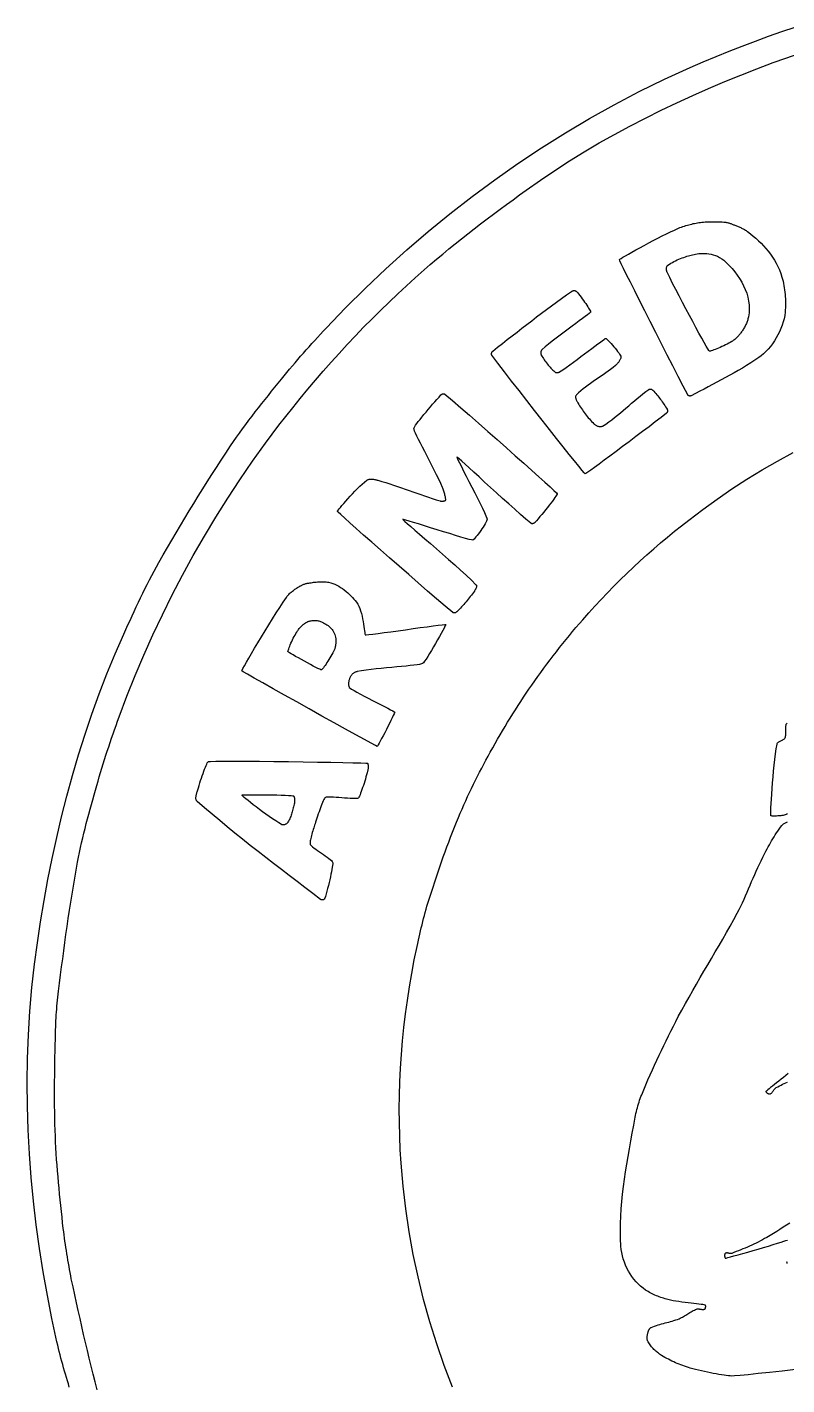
# Model space of a CAD drawing. Extents: x 29 to 1430, y 34 to 1434.
# Drawn here: x 29 to 506, y 548 to 1399 of the extents above; entities that cross this region are included whole.
import ezdxf

# ---------------------------------------------------------------- set-up
doc = ezdxf.new("R2010")
doc.units = 0
doc.header["$MEASUREMENT"] = 0
doc.layers.get('0').update_dxf_attribs({"linetype": 'CONTINUOUS'})

msp = doc.modelspace()

# ---------------------------------------------------------------- linework, layer by layer
at = {"color": 0, "true_color": 0x000000}
for points in [[(55.78, 546.03), (55.17, 548.05), (54.56, 550.07), (53.96, 552.09), (53.37, 554.12), (52.78, 556.14), (52.2, 558.17), (51.63, 560.2), (51.07, 562.23), (50.52, 564.27), (49.99, 566.31), (49.47, 568.35), (48.96, 570.4), (48.47, 572.45), (48, 574.5), (44.87, 589.02), (42, 603.63), (39.4, 618.31), (37.08, 633.05), (35.04, 647.85), (33.3, 662.7), (31.86, 677.58), (30.73, 692.48), (29.92, 707.41), (29.44, 722.33), (29.3, 737.26), (29.51, 752.17), (30.08, 767.06), (31.01, 781.92), (32.31, 796.74), (34, 811.5), (35.79, 824.79), (37.78, 838.05), (39.98, 851.29), (42.38, 864.5), (45, 877.67), (47.85, 890.8), (50.92, 903.88), (54.23, 916.91), (57.78, 929.87), (61.58, 942.77), (65.64, 955.61), (69.96, 968.36), (74.55, 981.03), (79.42, 993.62), (84.56, 1006.11), (90, 1018.5), (91.29, 1021.35), (92.58, 1024.21), (93.88, 1027.06), (95.18, 1029.91), (96.49, 1032.75), (97.81, 1035.6), (99.14, 1038.43), (100.49, 1041.26), (101.85, 1044.08), (103.23, 1046.89), (104.63, 1049.69), (106.05, 1052.48), (107.5, 1055.26), (108.97, 1058.02), (110.47, 1060.77), (112, 1063.5), (114.66, 1068.16), (117.33, 1072.8), (120.03, 1077.43), (122.75, 1082.05), (125.49, 1086.66), (128.25, 1091.26), (131.03, 1095.84), (133.83, 1100.41), (136.65, 1104.97), (139.49, 1109.52), (142.36, 1114.05), (145.24, 1118.57), (148.15, 1123.07), (151.08, 1127.56), (154.03, 1132.04), (157, 1136.5), (158.85, 1139.23), (160.73, 1141.94), (162.64, 1144.64), (164.57, 1147.31), (166.53, 1149.97), (168.51, 1152.61), (170.5, 1155.24), (172.52, 1157.86), (174.54, 1160.46), (176.59, 1163.06), (178.64, 1165.65), (180.7, 1168.23), (182.77, 1170.8), (184.84, 1173.37), (186.92, 1175.94), (189, 1178.5), (190.68, 1180.56), (192.37, 1182.61), (194.07, 1184.66), (195.78, 1186.69), (197.49, 1188.72), (199.22, 1190.74), (200.96, 1192.75), (202.71, 1194.76), (204.46, 1196.75), (206.23, 1198.74), (208, 1200.72), (209.78, 1202.69), (211.57, 1204.66), (213.37, 1206.61), (215.18, 1208.56), (217, 1210.5), (229.19, 1223.16), (241.69, 1235.55), (254.5, 1247.65), (267.61, 1259.46), (281.01, 1270.97), (294.69, 1282.15), (308.65, 1293.01), (322.87, 1303.53), (337.36, 1313.69), (352.1, 1323.49), (367.09, 1332.92), (382.32, 1341.96), (397.79, 1350.59), (413.47, 1358.82), (429.38, 1366.63), (445.5, 1374), (453.59, 1377.51), (461.71, 1380.91), (469.88, 1384.22), (478.09, 1387.43), (486.34, 1390.54), (494.63, 1393.55), (502.95, 1396.46), (511.32, 1399.26)], [(57, 614), (56.64, 615.96), (56.29, 617.92), (55.93, 619.88), (55.58, 621.85), (55.23, 623.81), (54.89, 625.77), (54.56, 627.74), (54.23, 629.71), (53.91, 631.68), (53.6, 633.65), (53.3, 635.62), (53.01, 637.59), (52.74, 639.57), (52.48, 641.54), (52.23, 643.52), (52, 645.5), (51.6, 649.12), (51.2, 652.73), (50.81, 656.35), (50.42, 659.97), (50.05, 663.59), (49.69, 667.21), (49.33, 670.84), (49, 674.46), (48.68, 678.09), (48.37, 681.71), (48.09, 685.34), (47.82, 688.97), (47.58, 692.6), (47.36, 696.23), (47.17, 699.87), (47, 703.5), (46.85, 707.31), (46.74, 711.12), (46.64, 714.93), (46.58, 718.74), (46.53, 722.56), (46.51, 726.37), (46.5, 730.18), (46.51, 734), (46.54, 737.81), (46.58, 741.62), (46.63, 745.44), (46.69, 749.25), (46.76, 753.06), (46.84, 756.88), (46.92, 760.69), (47, 764.5), (47.04, 766.38), (47.1, 768.26), (47.16, 770.14), (47.23, 772.02), (47.31, 773.9), (47.4, 775.77), (47.5, 777.65), (47.61, 779.53), (47.74, 781.4), (47.87, 783.28), (48.02, 785.15), (48.19, 787.03), (48.37, 788.9), (48.56, 790.77), (48.77, 792.63), (49, 794.5), (49.64, 799.58), (50.29, 804.65), (50.95, 809.73), (51.61, 814.81), (52.29, 819.88), (52.98, 824.95), (53.69, 830.02), (54.41, 835.09), (55.15, 840.16), (55.91, 845.22), (56.69, 850.28), (57.5, 855.33), (58.33, 860.38), (59.19, 865.43), (60.08, 870.47), (61, 875.5), (61.58, 878.54), (62.2, 881.57), (62.84, 884.59), (63.51, 887.61), (64.21, 890.62), (64.93, 893.63), (65.67, 896.63), (66.43, 899.63), (67.21, 902.63), (68.01, 905.62), (68.82, 908.61), (69.64, 911.59), (70.47, 914.57), (71.31, 917.55), (72.15, 920.53), (73, 923.5), (73.78, 926.22), (74.58, 928.93), (75.39, 931.64), (76.2, 934.34), (77.04, 937.05), (77.88, 939.74), (78.74, 942.44), (79.61, 945.13), (80.49, 947.81), (81.38, 950.5), (82.29, 953.17), (83.21, 955.85), (84.14, 958.52), (85.08, 961.18), (86.03, 963.84), (87, 966.5), (91.92, 979.51), (97.1, 992.44), (102.54, 1005.26), (108.24, 1017.99), (114.19, 1030.6), (120.4, 1043.1), (126.86, 1055.48), (133.57, 1067.74), (140.53, 1079.86), (147.73, 1091.84), (155.18, 1103.68), (162.87, 1115.37), (170.8, 1126.9), (178.96, 1138.27), (187.36, 1149.47), (196, 1160.5), (200.7, 1166.31), (205.46, 1172.07), (210.28, 1177.79), (215.17, 1183.46), (220.11, 1189.07), (225.12, 1194.63), (230.19, 1200.14), (235.32, 1205.59), (240.51, 1210.98), (245.76, 1216.32), (251.06, 1221.59), (256.43, 1226.8), (261.86, 1231.95), (267.35, 1237.03), (272.9, 1242.05), (278.5, 1247), (282.34, 1250.32), (286.21, 1253.61), (290.1, 1256.86), (294.02, 1260.09), (297.96, 1263.29), (301.93, 1266.46), (305.91, 1269.61), (309.92, 1272.73), (313.94, 1275.83), (317.98, 1278.91), (322.04, 1281.96), (326.11, 1285), (330.19, 1288.02), (334.29, 1291.03), (338.39, 1294.02), (342.5, 1297), (351.41, 1303.29), (360.47, 1309.39), (369.66, 1315.31), (378.98, 1321.04), (388.41, 1326.6), (397.96, 1331.98), (407.6, 1337.2), (417.34, 1342.24), (427.16, 1347.13), (437.06, 1351.85), (447.02, 1356.41), (457.03, 1360.83), (467.1, 1365.09), (477.2, 1369.2), (487.34, 1373.17), (497.5, 1377), (505.39, 1379.85), (513.31, 1382.6)], [(450, 1276.5), (450.89, 1276.64), (451.82, 1276.76), (452.77, 1276.86), (453.76, 1276.95), (454.78, 1277.03), (455.81, 1277.09), (456.86, 1277.14), (457.93, 1277.17), (459.01, 1277.19), (460.09, 1277.2), (461.17, 1277.2), (462.26, 1277.18), (463.34, 1277.15), (464.4, 1277.11), (465.46, 1277.06), (466.5, 1277), (466.95, 1276.96), (467.4, 1276.91), (467.85, 1276.84), (468.3, 1276.75), (468.74, 1276.65), (469.19, 1276.54), (469.63, 1276.41), (470.06, 1276.28), (470.5, 1276.14), (470.93, 1275.99), (471.37, 1275.83), (471.8, 1275.67), (472.22, 1275.51), (472.65, 1275.34), (473.08, 1275.17), (473.5, 1275), (474.02, 1274.79), (474.54, 1274.58), (475.06, 1274.37), (475.58, 1274.16), (476.1, 1273.94), (476.62, 1273.72), (477.13, 1273.49), (477.64, 1273.25), (478.15, 1273.01), (478.65, 1272.76), (479.14, 1272.49), (479.63, 1272.22), (480.11, 1271.93), (480.58, 1271.64), (481.05, 1271.33), (481.5, 1271), (483.27, 1269.64), (485.01, 1268.24), (486.72, 1266.78), (488.37, 1265.27), (489.98, 1263.71), (491.53, 1262.09), (493.02, 1260.41), (494.45, 1258.68), (495.81, 1256.88), (497.1, 1255.03), (498.31, 1253.11), (499.43, 1251.12), (500.47, 1249.07), (501.41, 1246.95), (502.26, 1244.76), (503, 1242.5), (503.38, 1241.17), (503.72, 1239.83), (504.02, 1238.48), (504.29, 1237.12), (504.52, 1235.75), (504.72, 1234.37), (504.88, 1232.99), (505.02, 1231.61), (505.12, 1230.22), (505.19, 1228.83), (505.23, 1227.43), (505.24, 1226.04), (505.22, 1224.65), (505.17, 1223.26), (505.1, 1221.88), (505, 1220.5), (504.76, 1218.44), (504.37, 1216.37), (503.84, 1214.29), (503.19, 1212.22), (502.42, 1210.18), (501.53, 1208.16), (500.54, 1206.19), (499.46, 1204.26), (498.3, 1202.4), (497.06, 1200.61), (495.75, 1198.91), (494.38, 1197.29), (492.96, 1195.79), (491.51, 1194.4), (490.01, 1193.13), (488.5, 1192), (485.98, 1190.28), (483.43, 1188.62), (480.85, 1186.99), (478.24, 1185.4), (475.62, 1183.85), (472.97, 1182.33), (470.31, 1180.84), (467.63, 1179.37), (464.94, 1177.92), (462.25, 1176.49), (459.54, 1175.06), (456.83, 1173.65), (454.12, 1172.24), (451.41, 1170.83), (448.7, 1169.42), (446, 1168), (445.88, 1167.95), (445.75, 1167.9), (445.62, 1167.87), (445.48, 1167.86), (445.33, 1167.85), (445.18, 1167.86), (445.04, 1167.87), (444.89, 1167.9), (444.75, 1167.94), (444.61, 1167.99), (444.48, 1168.05), (444.36, 1168.12), (444.25, 1168.2), (444.15, 1168.29), (444.07, 1168.39), (444, 1168.5), (441.08, 1174.08), (437.9, 1180.2), (434.53, 1186.73), (431.02, 1193.56), (427.44, 1200.55), (423.85, 1207.6), (420.31, 1214.56), (416.89, 1221.33), (413.64, 1227.77), (410.63, 1233.77), (407.92, 1239.2), (405.57, 1243.94), (403.64, 1247.86), (402.19, 1250.84), (401.29, 1252.76), (401, 1253.5), (401.29, 1253.74), (402.05, 1254.23), (403.24, 1254.94), (404.8, 1255.85), (406.7, 1256.92), (408.88, 1258.14), (411.29, 1259.47), (413.89, 1260.88), (416.62, 1262.35), (419.44, 1263.86), (422.3, 1265.36), (425.15, 1266.85), (427.94, 1268.28), (430.63, 1269.64), (433.17, 1270.88), (435.5, 1272), (436.37, 1272.4), (437.25, 1272.78), (438.14, 1273.15), (439.05, 1273.5), (439.96, 1273.84), (440.88, 1274.16), (441.8, 1274.47), (442.73, 1274.77), (443.66, 1275.04), (444.58, 1275.3), (445.5, 1275.55), (446.42, 1275.77), (447.33, 1275.98), (448.23, 1276.17), (449.12, 1276.35), (450, 1276.5)], [(447, 1256.5), (447.86, 1256.68), (448.81, 1256.86), (449.84, 1257.03), (450.93, 1257.17), (452.09, 1257.27), (453.31, 1257.32), (454.56, 1257.32), (455.86, 1257.25), (457.18, 1257.1), (458.52, 1256.86), (459.87, 1256.53), (461.23, 1256.08), (462.58, 1255.52), (463.91, 1254.82), (465.22, 1253.99), (466.5, 1253), (468.33, 1251.37), (470.11, 1249.62), (471.83, 1247.76), (473.47, 1245.79), (475.02, 1243.73), (476.47, 1241.58), (477.79, 1239.36), (478.99, 1237.07), (480.03, 1234.72), (480.91, 1232.33), (481.62, 1229.9), (482.14, 1227.44), (482.45, 1224.96), (482.54, 1222.47), (482.39, 1219.98), (482, 1217.5), (481.86, 1216.9), (481.71, 1216.3), (481.54, 1215.71), (481.35, 1215.12), (481.14, 1214.54), (480.92, 1213.96), (480.69, 1213.38), (480.44, 1212.81), (480.17, 1212.25), (479.9, 1211.7), (479.61, 1211.14), (479.31, 1210.6), (478.99, 1210.06), (478.67, 1209.54), (478.34, 1209.01), (478, 1208.5), (477.67, 1208.03), (477.33, 1207.56), (476.99, 1207.09), (476.63, 1206.64), (476.26, 1206.19), (475.88, 1205.75), (475.49, 1205.32), (475.09, 1204.9), (474.68, 1204.49), (474.25, 1204.09), (473.82, 1203.7), (473.38, 1203.33), (472.92, 1202.97), (472.46, 1202.63), (471.99, 1202.31), (471.5, 1202), (470.64, 1201.49), (469.68, 1200.97), (468.66, 1200.44), (467.59, 1199.91), (466.48, 1199.38), (465.36, 1198.87), (464.25, 1198.38), (463.15, 1197.91), (462.1, 1197.48), (461.11, 1197.09), (460.2, 1196.74), (459.39, 1196.46), (458.7, 1196.23), (458.14, 1196.07), (457.73, 1196), (457.5, 1196), (457.17, 1196.41), (456.48, 1197.51), (455.47, 1199.22), (454.19, 1201.47), (452.66, 1204.2), (450.93, 1207.33), (449.04, 1210.79), (447.02, 1214.52), (444.91, 1218.45), (442.76, 1222.5), (440.59, 1226.6), (438.46, 1230.69), (436.4, 1234.69), (434.44, 1238.54), (432.63, 1242.17), (431, 1245.5), (430.88, 1245.77), (430.78, 1246.05), (430.7, 1246.35), (430.63, 1246.66), (430.58, 1246.97), (430.54, 1247.3), (430.53, 1247.62), (430.54, 1247.94), (430.57, 1248.25), (430.62, 1248.56), (430.7, 1248.85), (430.81, 1249.13), (430.94, 1249.38), (431.09, 1249.62), (431.28, 1249.82), (431.5, 1250), (432.39, 1250.59), (433.31, 1251.15), (434.27, 1251.69), (435.26, 1252.22), (436.27, 1252.72), (437.29, 1253.19), (438.32, 1253.65), (439.35, 1254.07), (440.38, 1254.47), (441.41, 1254.85), (442.41, 1255.2), (443.4, 1255.52), (444.35, 1255.81), (445.28, 1256.07), (446.16, 1256.3), (447, 1256.5)], [(371, 1233.5), (371.16, 1233.6), (371.33, 1233.7), (371.52, 1233.78), (371.72, 1233.85), (371.92, 1233.91), (372.13, 1233.95), (372.34, 1233.98), (372.55, 1233.99), (372.76, 1233.99), (372.97, 1233.98), (373.17, 1233.94), (373.36, 1233.89), (373.54, 1233.82), (373.71, 1233.73), (373.86, 1233.63), (374, 1233.5), (374.69, 1232.72), (375.42, 1231.86), (376.17, 1230.92), (376.93, 1229.93), (377.69, 1228.9), (378.45, 1227.86), (379.18, 1226.82), (379.88, 1225.8), (380.54, 1224.81), (381.14, 1223.88), (381.68, 1223.03), (382.14, 1222.27), (382.51, 1221.61), (382.79, 1221.09), (382.96, 1220.71), (383, 1220.5), (382.75, 1220.22), (382.06, 1219.65), (380.98, 1218.81), (379.55, 1217.73), (377.83, 1216.45), (375.86, 1215), (373.68, 1213.39), (371.34, 1211.66), (368.89, 1209.84), (366.38, 1207.96), (363.84, 1206.05), (361.33, 1204.13), (358.9, 1202.24), (356.59, 1200.4), (354.44, 1198.65), (352.5, 1197), (352.34, 1196.84), (352.2, 1196.67), (352.07, 1196.48), (351.96, 1196.27), (351.87, 1196.05), (351.8, 1195.82), (351.74, 1195.59), (351.7, 1195.34), (351.67, 1195.1), (351.67, 1194.85), (351.68, 1194.61), (351.71, 1194.37), (351.75, 1194.14), (351.82, 1193.91), (351.9, 1193.7), (352, 1193.5), (352.43, 1192.77), (352.87, 1192.05), (353.33, 1191.34), (353.8, 1190.64), (354.29, 1189.94), (354.79, 1189.26), (355.31, 1188.59), (355.84, 1187.92), (356.38, 1187.27), (356.94, 1186.63), (357.5, 1185.99), (358.08, 1185.37), (358.67, 1184.76), (359.27, 1184.16), (359.88, 1183.58), (360.5, 1183), (360.65, 1182.88), (360.81, 1182.78), (360.98, 1182.7), (361.16, 1182.64), (361.35, 1182.59), (361.55, 1182.56), (361.76, 1182.54), (361.96, 1182.54), (362.17, 1182.55), (362.38, 1182.58), (362.58, 1182.62), (362.78, 1182.67), (362.98, 1182.74), (363.16, 1182.81), (363.34, 1182.9), (363.5, 1183), (365.46, 1184.32), (367.58, 1185.79), (369.82, 1187.38), (372.14, 1189.06), (374.51, 1190.79), (376.87, 1192.55), (379.21, 1194.29), (381.48, 1195.99), (383.63, 1197.61), (385.64, 1199.12), (387.47, 1200.49), (389.07, 1201.68), (390.42, 1202.66), (391.46, 1203.39), (392.17, 1203.85), (392.5, 1204), (392.72, 1203.87), (393.11, 1203.54), (393.63, 1203.04), (394.27, 1202.38), (395, 1201.6), (395.79, 1200.72), (396.63, 1199.77), (397.48, 1198.78), (398.33, 1197.78), (399.14, 1196.78), (399.9, 1195.82), (400.58, 1194.92), (401.15, 1194.12), (401.59, 1193.43), (401.89, 1192.88), (402, 1192.5), (401.99, 1192.2), (401.94, 1191.89), (401.85, 1191.55), (401.72, 1191.2), (401.56, 1190.84), (401.37, 1190.47), (401.15, 1190.09), (400.9, 1189.71), (400.64, 1189.33), (400.36, 1188.96), (400.06, 1188.6), (399.76, 1188.24), (399.44, 1187.9), (399.13, 1187.58), (398.81, 1187.28), (398.5, 1187), (397.02, 1185.77), (395.51, 1184.59), (393.97, 1183.44), (392.41, 1182.32), (390.83, 1181.22), (389.24, 1180.13), (387.65, 1179.05), (386.05, 1177.97), (384.46, 1176.88), (382.88, 1175.78), (381.32, 1174.66), (379.79, 1173.51), (378.28, 1172.32), (376.81, 1171.1), (375.38, 1169.83), (374, 1168.5), (373.8, 1168.26), (373.66, 1168), (373.57, 1167.72), (373.52, 1167.42), (373.52, 1167.1), (373.55, 1166.77), (373.62, 1166.44), (373.72, 1166.09), (373.84, 1165.75), (373.98, 1165.4), (374.13, 1165.06), (374.3, 1164.72), (374.48, 1164.4), (374.65, 1164.08), (374.83, 1163.78), (375, 1163.5), (375.54, 1162.63), (376.08, 1161.76), (376.64, 1160.89), (377.2, 1160.03), (377.78, 1159.17), (378.36, 1158.32), (378.96, 1157.48), (379.57, 1156.65), (380.2, 1155.83), (380.83, 1155.02), (381.49, 1154.23), (382.15, 1153.45), (382.84, 1152.69), (383.54, 1151.94), (384.26, 1151.21), (385, 1150.5), (385.27, 1150.26), (385.57, 1150.02), (385.88, 1149.79), (386.22, 1149.58), (386.57, 1149.37), (386.92, 1149.19), (387.29, 1149.03), (387.67, 1148.89), (388.04, 1148.77), (388.42, 1148.69), (388.79, 1148.64), (389.16, 1148.63), (389.51, 1148.65), (389.86, 1148.72), (390.19, 1148.84), (390.5, 1149), (392.44, 1150.25), (394.34, 1151.57), (396.2, 1152.93), (398.04, 1154.34), (399.84, 1155.78), (401.63, 1157.25), (403.4, 1158.75), (405.16, 1160.26), (406.92, 1161.77), (408.67, 1163.29), (410.43, 1164.8), (412.21, 1166.3), (413.99, 1167.77), (415.8, 1169.22), (417.63, 1170.63), (419.5, 1172), (419.64, 1172.08), (419.78, 1172.15), (419.94, 1172.19), (420.1, 1172.22), (420.27, 1172.23), (420.44, 1172.22), (420.62, 1172.2), (420.79, 1172.17), (420.97, 1172.12), (421.14, 1172.06), (421.3, 1171.99), (421.46, 1171.91), (421.61, 1171.82), (421.76, 1171.72), (421.88, 1171.61), (422, 1171.5), (422.63, 1170.81), (423.25, 1170.1), (423.87, 1169.4), (424.48, 1168.68), (425.08, 1167.96), (425.67, 1167.22), (426.25, 1166.48), (426.82, 1165.74), (427.38, 1164.98), (427.93, 1164.22), (428.47, 1163.45), (429, 1162.68), (429.52, 1161.89), (430.03, 1161.1), (430.52, 1160.31), (431, 1159.5), (431.07, 1159.36), (431.13, 1159.2), (431.17, 1159.04), (431.2, 1158.87), (431.21, 1158.7), (431.21, 1158.53), (431.19, 1158.35), (431.16, 1158.17), (431.12, 1158), (431.07, 1157.83), (431, 1157.66), (430.92, 1157.51), (430.83, 1157.36), (430.73, 1157.23), (430.62, 1157.11), (430.5, 1157), (427.19, 1154.41), (423.55, 1151.6), (419.66, 1148.62), (415.58, 1145.52), (411.4, 1142.36), (407.19, 1139.2), (403.02, 1136.08), (398.97, 1133.06), (395.1, 1130.19), (391.5, 1127.53), (388.23, 1125.14), (385.37, 1123.06), (383, 1121.35), (381.18, 1120.07), (379.99, 1119.27), (379.5, 1119), (378.96, 1119.57), (377.6, 1121.19), (375.51, 1123.74), (372.78, 1127.13), (369.5, 1131.23), (365.74, 1135.96), (361.6, 1141.19), (357.16, 1146.82), (352.49, 1152.75), (347.7, 1158.87), (342.87, 1165.06), (338.07, 1171.23), (333.4, 1177.27), (328.94, 1183.06), (324.78, 1188.51), (321, 1193.5), (320.91, 1193.63), (320.85, 1193.78), (320.8, 1193.94), (320.77, 1194.1), (320.76, 1194.27), (320.76, 1194.45), (320.78, 1194.63), (320.81, 1194.81), (320.86, 1194.98), (320.92, 1195.15), (320.99, 1195.32), (321.07, 1195.48), (321.16, 1195.63), (321.27, 1195.77), (321.38, 1195.89), (321.5, 1196), (324.53, 1198.42), (327.58, 1200.83), (330.63, 1203.23), (333.68, 1205.62), (336.75, 1208), (339.82, 1210.38), (342.91, 1212.74), (345.99, 1215.09), (349.09, 1217.43), (352.2, 1219.76), (355.31, 1222.08), (358.43, 1224.38), (361.56, 1226.68), (364.7, 1228.96), (367.85, 1231.24), (371, 1233.5)], [(289, 1168.5), (289.12, 1168.62), (289.24, 1168.72), (289.39, 1168.83), (289.54, 1168.92), (289.7, 1169.01), (289.87, 1169.08), (290.04, 1169.14), (290.22, 1169.19), (290.4, 1169.23), (290.57, 1169.25), (290.75, 1169.25), (290.92, 1169.24), (291.08, 1169.21), (291.23, 1169.16), (291.37, 1169.09), (291.5, 1169), (296.24, 1164.96), (301.4, 1160.51), (306.89, 1155.74), (312.6, 1150.76), (318.44, 1145.64), (324.31, 1140.48), (330.09, 1135.37), (335.7, 1130.39), (341.03, 1125.65), (345.98, 1121.23), (350.44, 1117.22), (354.32, 1113.71), (357.52, 1110.79), (359.93, 1108.56), (361.46, 1107.1), (362, 1106.5), (361.91, 1106.24), (361.62, 1105.75), (361.17, 1105.06), (360.55, 1104.19), (359.8, 1103.15), (358.93, 1101.99), (357.97, 1100.72), (356.92, 1099.36), (355.82, 1097.95), (354.67, 1096.5), (353.5, 1095.05), (352.33, 1093.61), (351.18, 1092.21), (350.06, 1090.87), (348.99, 1089.63), (348, 1088.5), (347.89, 1088.38), (347.76, 1088.27), (347.62, 1088.17), (347.46, 1088.08), (347.3, 1087.99), (347.13, 1087.92), (346.96, 1087.86), (346.78, 1087.81), (346.6, 1087.77), (346.43, 1087.75), (346.25, 1087.75), (346.09, 1087.76), (345.92, 1087.79), (345.77, 1087.84), (345.63, 1087.91), (345.5, 1088), (342.36, 1090.67), (338.94, 1093.62), (335.33, 1096.81), (331.57, 1100.15), (327.74, 1103.59), (323.89, 1107.07), (320.1, 1110.51), (316.43, 1113.86), (312.93, 1117.05), (309.69, 1120.02), (306.75, 1122.7), (304.2, 1125.02), (302.08, 1126.93), (300.46, 1128.35), (299.41, 1129.23), (299, 1129.5), (299.15, 1129.04), (299.71, 1127.82), (300.62, 1125.97), (301.82, 1123.58), (303.26, 1120.75), (304.88, 1117.59), (306.61, 1114.21), (308.41, 1110.69), (310.21, 1107.16), (311.95, 1103.71), (313.58, 1100.44), (315.04, 1097.46), (316.27, 1094.87), (317.21, 1092.78), (317.81, 1091.29), (318, 1090.5), (317.89, 1090), (317.63, 1089.34), (317.23, 1088.54), (316.73, 1087.63), (316.13, 1086.63), (315.46, 1085.58), (314.74, 1084.48), (313.98, 1083.38), (313.21, 1082.3), (312.44, 1081.27), (311.7, 1080.31), (310.99, 1079.44), (310.35, 1078.7), (309.8, 1078.12), (309.34, 1077.71), (309, 1077.5), (308.27, 1077.57), (306.7, 1077.93), (304.42, 1078.55), (301.55, 1079.38), (298.2, 1080.38), (294.51, 1081.51), (290.58, 1082.72), (286.55, 1083.97), (282.53, 1085.23), (278.65, 1086.45), (275.02, 1087.58), (271.78, 1088.58), (269.03, 1089.42), (266.9, 1090.05), (265.52, 1090.42), (265, 1090.5), (265.32, 1090.13), (266.31, 1089.21), (267.91, 1087.8), (270.04, 1085.95), (272.63, 1083.72), (275.62, 1081.16), (278.92, 1078.33), (282.46, 1075.28), (286.18, 1072.06), (290, 1068.74), (293.85, 1065.36), (297.65, 1061.97), (301.34, 1058.64), (304.84, 1055.41), (308.09, 1052.35), (311, 1049.5), (311.16, 1049.31), (311.27, 1049.1), (311.34, 1048.87), (311.37, 1048.62), (311.36, 1048.37), (311.32, 1048.1), (311.25, 1047.83), (311.16, 1047.56), (311.05, 1047.28), (310.92, 1047), (310.78, 1046.73), (310.63, 1046.46), (310.47, 1046.2), (310.31, 1045.95), (310.15, 1045.72), (310, 1045.5), (309.38, 1044.63), (308.75, 1043.77), (308.11, 1042.92), (307.46, 1042.08), (306.81, 1041.24), (306.14, 1040.41), (305.46, 1039.58), (304.78, 1038.77), (304.08, 1037.96), (303.38, 1037.15), (302.67, 1036.36), (301.95, 1035.57), (301.23, 1034.79), (300.49, 1034.02), (299.75, 1033.26), (299, 1032.5), (298.88, 1032.39), (298.75, 1032.28), (298.6, 1032.18), (298.45, 1032.09), (298.28, 1032.01), (298.12, 1031.93), (297.94, 1031.87), (297.77, 1031.82), (297.59, 1031.78), (297.42, 1031.76), (297.25, 1031.75), (297.08, 1031.76), (296.92, 1031.79), (296.77, 1031.84), (296.63, 1031.91), (296.5, 1032), (291.63, 1036.11), (286.32, 1040.64), (280.68, 1045.49), (274.8, 1050.57), (268.79, 1055.78), (262.76, 1061.04), (256.8, 1066.25), (251.03, 1071.31), (245.55, 1076.14), (240.46, 1080.63), (235.87, 1084.71), (231.88, 1088.27), (228.59, 1091.22), (226.11, 1093.47), (224.55, 1094.93), (224, 1095.5), (224.13, 1095.74), (224.5, 1096.26), (225.09, 1097.02), (225.88, 1098), (226.85, 1099.15), (227.97, 1100.46), (229.22, 1101.88), (230.57, 1103.4), (232.01, 1104.97), (233.51, 1106.57), (235.05, 1108.17), (236.6, 1109.73), (238.15, 1111.22), (239.66, 1112.62), (241.12, 1113.89), (242.5, 1115), (242.86, 1115.24), (243.24, 1115.43), (243.64, 1115.58), (244.06, 1115.69), (244.49, 1115.76), (244.94, 1115.79), (245.39, 1115.79), (245.85, 1115.77), (246.32, 1115.72), (246.79, 1115.65), (247.25, 1115.57), (247.72, 1115.47), (248.18, 1115.36), (248.63, 1115.24), (249.07, 1115.12), (249.5, 1115), (251.97, 1114.28), (254.42, 1113.53), (256.87, 1112.75), (259.31, 1111.94), (261.74, 1111.11), (264.17, 1110.27), (266.59, 1109.41), (269.02, 1108.55), (271.44, 1107.69), (273.86, 1106.83), (276.29, 1105.98), (278.71, 1105.14), (281.15, 1104.32), (283.59, 1103.52), (286.04, 1102.74), (288.5, 1102), (288.72, 1101.95), (288.96, 1101.91), (289.22, 1101.89), (289.48, 1101.88), (289.76, 1101.88), (290.03, 1101.9), (290.3, 1101.93), (290.57, 1101.97), (290.82, 1102.01), (291.07, 1102.07), (291.29, 1102.13), (291.49, 1102.2), (291.67, 1102.27), (291.81, 1102.34), (291.93, 1102.42), (292, 1102.5), (292.04, 1102.63), (292.04, 1102.86), (292.02, 1103.18), (291.96, 1103.57), (291.89, 1104.04), (291.79, 1104.55), (291.66, 1105.12), (291.52, 1105.72), (291.37, 1106.34), (291.2, 1106.98), (291.02, 1107.62), (290.82, 1108.25), (290.62, 1108.87), (290.42, 1109.45), (290.21, 1110), (290, 1110.5), (288.88, 1112.96), (287.62, 1115.61), (286.25, 1118.41), (284.81, 1121.3), (283.31, 1124.25), (281.8, 1127.21), (280.3, 1130.14), (278.83, 1132.98), (277.43, 1135.71), (276.13, 1138.26), (274.96, 1140.6), (273.94, 1142.68), (273.1, 1144.45), (272.48, 1145.88), (272.11, 1146.91), (272, 1147.5), (272.16, 1147.98), (272.54, 1148.68), (273.13, 1149.57), (273.9, 1150.65), (274.82, 1151.87), (275.88, 1153.22), (277.05, 1154.68), (278.31, 1156.21), (279.64, 1157.8), (281.02, 1159.43), (282.42, 1161.06), (283.82, 1162.67), (285.2, 1164.25), (286.54, 1165.76), (287.81, 1167.19), (289, 1168.5)], [(296.29, 546.04), (291.12, 559.58), (286.37, 573.28), (282.05, 587.13), (278.16, 601.1), (274.7, 615.19), (271.67, 629.36), (269.09, 643.59), (266.94, 657.88), (265.25, 672.19), (264, 686.5), (263.47, 695.01), (263.11, 703.52), (262.9, 712.05), (262.85, 720.57), (262.95, 729.11), (263.21, 737.64), (263.62, 746.17), (264.18, 754.69), (264.9, 763.22), (265.76, 771.73), (266.77, 780.23), (267.93, 788.72), (269.23, 797.19), (270.68, 805.65), (272.27, 814.08), (274, 822.5), (274.42, 824.46), (274.85, 826.41), (275.29, 828.36), (275.73, 830.32), (276.19, 832.27), (276.65, 834.22), (277.13, 836.16), (277.62, 838.1), (278.11, 840.04), (278.63, 841.98), (279.15, 843.91), (279.69, 845.84), (280.24, 847.76), (280.81, 849.68), (281.4, 851.59), (282, 853.5), (283.02, 856.66), (284.05, 859.82), (285.09, 862.98), (286.14, 866.13), (287.2, 869.28), (288.27, 872.42), (289.36, 875.56), (290.47, 878.7), (291.59, 881.82), (292.73, 884.94), (293.89, 888.06), (295.07, 891.16), (296.27, 894.26), (297.49, 897.35), (298.73, 900.43), (300, 903.5), (301.11, 906.13), (302.24, 908.74), (303.39, 911.35), (304.56, 913.96), (305.75, 916.55), (306.96, 919.13), (308.19, 921.71), (309.43, 924.27), (310.7, 926.83), (311.98, 929.38), (313.28, 931.92), (314.59, 934.46), (315.92, 936.98), (317.26, 939.5), (318.63, 942), (320, 944.5), (321.5, 947.2), (323.02, 949.89), (324.56, 952.57), (326.1, 955.24), (327.67, 957.9), (329.25, 960.56), (330.84, 963.2), (332.46, 965.84), (334.09, 968.46), (335.73, 971.08), (337.4, 973.68), (339.08, 976.27), (340.78, 978.85), (342.5, 981.41), (344.24, 983.96), (346, 986.5), (347.87, 989.16), (349.76, 991.8), (351.67, 994.44), (353.59, 997.06), (355.53, 999.67), (357.49, 1002.26), (359.47, 1004.85), (361.46, 1007.42), (363.47, 1009.98), (365.5, 1012.52), (367.54, 1015.05), (369.6, 1017.57), (371.68, 1020.07), (373.77, 1022.56), (375.88, 1025.04), (378, 1027.5), (381.77, 1031.79), (385.61, 1036.03), (389.5, 1040.22), (393.46, 1044.37), (397.47, 1048.47), (401.54, 1052.51), (405.66, 1056.51), (409.82, 1060.46), (414.03, 1064.35), (418.28, 1068.18), (422.57, 1071.97), (426.89, 1075.69), (431.25, 1079.36), (435.64, 1082.97), (440.06, 1086.51), (444.5, 1090), (453.38, 1096.72), (462.43, 1103.22), (471.65, 1109.52), (481.04, 1115.59), (490.57, 1121.44), (500.25, 1127.07), (510.07, 1132.47)], [(206, 1050.5), (206.77, 1050.62), (207.55, 1050.74), (208.33, 1050.86), (209.12, 1050.97), (209.9, 1051.07), (210.69, 1051.16), (211.47, 1051.24), (212.26, 1051.3), (213.05, 1051.35), (213.83, 1051.37), (214.62, 1051.38), (215.4, 1051.36), (216.18, 1051.31), (216.96, 1051.24), (217.73, 1051.14), (218.5, 1051), (219.81, 1050.68), (221.11, 1050.27), (222.38, 1049.77), (223.63, 1049.18), (224.86, 1048.52), (226.07, 1047.79), (227.24, 1047), (228.38, 1046.16), (229.48, 1045.28), (230.55, 1044.35), (231.58, 1043.4), (232.56, 1042.43), (233.5, 1041.45), (234.38, 1040.46), (235.22, 1039.48), (236, 1038.5), (236.77, 1037.35), (237.46, 1036.03), (238.08, 1034.57), (238.62, 1032.99), (239.1, 1031.35), (239.51, 1029.66), (239.87, 1027.97), (240.18, 1026.3), (240.45, 1024.69), (240.68, 1023.18), (240.87, 1021.8), (241.03, 1020.58), (241.17, 1019.56), (241.29, 1018.76), (241.4, 1018.23), (241.5, 1018), (242.15, 1018.01), (243.81, 1018.19), (246.33, 1018.49), (249.57, 1018.91), (253.39, 1019.42), (257.63, 1020), (262.17, 1020.62), (266.84, 1021.27), (271.51, 1021.91), (276.04, 1022.53), (280.27, 1023.1), (284.06, 1023.61), (287.28, 1024.02), (289.77, 1024.33), (291.39, 1024.49), (292, 1024.5), (291.91, 1024.17), (291.55, 1023.38), (290.95, 1022.2), (290.16, 1020.7), (289.2, 1018.92), (288.11, 1016.94), (286.93, 1014.82), (285.68, 1012.63), (284.4, 1010.42), (283.13, 1008.27), (281.89, 1006.23), (280.73, 1004.37), (279.68, 1002.76), (278.77, 1001.45), (278.03, 1000.51), (277.5, 1000), (276.83, 999.74), (275.66, 999.48), (274.06, 999.22), (272.07, 998.97), (269.74, 998.71), (267.13, 998.45), (264.28, 998.19), (261.25, 997.91), (258.09, 997.62), (254.84, 997.31), (251.56, 996.99), (248.31, 996.65), (245.12, 996.28), (242.06, 995.88), (239.17, 995.46), (236.5, 995), (236.15, 994.92), (235.81, 994.82), (235.46, 994.69), (235.13, 994.54), (234.8, 994.38), (234.48, 994.19), (234.17, 993.98), (233.87, 993.76), (233.58, 993.52), (233.3, 993.26), (233.04, 992.99), (232.8, 992.71), (232.57, 992.42), (232.36, 992.12), (232.17, 991.82), (232, 991.5), (231.82, 991.12), (231.66, 990.73), (231.52, 990.32), (231.39, 989.9), (231.27, 989.46), (231.18, 989.02), (231.11, 988.58), (231.05, 988.14), (231.02, 987.7), (231.01, 987.26), (231.03, 986.84), (231.07, 986.43), (231.13, 986.04), (231.23, 985.67), (231.35, 985.32), (231.5, 985), (231.97, 984.56), (232.97, 983.89), (234.45, 983.01), (236.3, 981.97), (238.47, 980.79), (240.86, 979.52), (243.41, 978.2), (246.02, 976.85), (248.62, 975.51), (251.14, 974.22), (253.49, 973.01), (255.6, 971.93), (257.38, 971), (258.76, 970.26), (259.66, 969.75), (260, 969.5), (259.91, 969.17), (259.6, 968.42), (259.09, 967.32), (258.42, 965.92), (257.62, 964.29), (256.72, 962.49), (255.75, 960.57), (254.75, 958.59), (253.73, 956.62), (252.74, 954.72), (251.8, 952.94), (250.95, 951.34), (250.21, 949.99), (249.62, 948.94), (249.21, 948.26), (249, 948), (247.97, 948.5), (245.21, 949.98), (240.99, 952.29), (235.53, 955.29), (229.1, 958.85), (221.93, 962.84), (214.27, 967.1), (206.37, 971.51), (198.47, 975.93), (190.82, 980.22), (183.67, 984.24), (177.27, 987.85), (171.85, 990.92), (167.67, 993.31), (164.97, 994.88), (164, 995.5), (164.18, 995.93), (164.75, 997.01), (165.67, 998.65), (166.91, 1000.8), (168.41, 1003.39), (170.15, 1006.35), (172.09, 1009.61), (174.18, 1013.11), (176.39, 1016.77), (178.69, 1020.54), (181.02, 1024.34), (183.36, 1028.11), (185.67, 1031.78), (187.9, 1035.27), (190.03, 1038.54), (192, 1041.5), (192.36, 1042), (192.74, 1042.49), (193.14, 1042.96), (193.56, 1043.42), (194, 1043.86), (194.45, 1044.29), (194.92, 1044.7), (195.4, 1045.11), (195.89, 1045.5), (196.39, 1045.88), (196.9, 1046.25), (197.41, 1046.62), (197.93, 1046.97), (198.45, 1047.32), (198.98, 1047.66), (199.5, 1048), (199.87, 1048.23), (200.25, 1048.45), (200.63, 1048.67), (201.02, 1048.87), (201.41, 1049.06), (201.81, 1049.25), (202.21, 1049.42), (202.62, 1049.58), (203.03, 1049.74), (203.45, 1049.88), (203.87, 1050.01), (204.29, 1050.13), (204.72, 1050.24), (205.14, 1050.34), (205.57, 1050.43), (206, 1050.5)], [(206, 1026.5), (206.51, 1026.66), (207.03, 1026.8), (207.56, 1026.91), (208.1, 1027), (208.64, 1027.06), (209.19, 1027.09), (209.74, 1027.09), (210.3, 1027.07), (210.85, 1027.03), (211.4, 1026.96), (211.94, 1026.86), (212.47, 1026.74), (213, 1026.59), (213.51, 1026.42), (214.01, 1026.22), (214.5, 1026), (215.26, 1025.62), (216.01, 1025.2), (216.75, 1024.76), (217.47, 1024.29), (218.17, 1023.78), (218.85, 1023.24), (219.49, 1022.66), (220.1, 1022.04), (220.66, 1021.39), (221.18, 1020.69), (221.64, 1019.94), (222.05, 1019.15), (222.39, 1018.32), (222.67, 1017.43), (222.87, 1016.49), (223, 1015.5), (223.03, 1015.06), (223.05, 1014.61), (223.07, 1014.17), (223.07, 1013.72), (223.05, 1013.27), (223.03, 1012.82), (222.99, 1012.37), (222.94, 1011.92), (222.88, 1011.48), (222.8, 1011.04), (222.71, 1010.6), (222.6, 1010.17), (222.48, 1009.74), (222.33, 1009.32), (222.18, 1008.91), (222, 1008.5), (221.58, 1007.62), (221.09, 1006.68), (220.55, 1005.69), (219.97, 1004.68), (219.37, 1003.65), (218.74, 1002.62), (218.11, 1001.61), (217.49, 1000.63), (216.88, 999.71), (216.29, 998.85), (215.75, 998.07), (215.26, 997.4), (214.82, 996.84), (214.46, 996.4), (214.18, 996.12), (214, 996), (213.65, 996.09), (212.9, 996.41), (211.82, 996.94), (210.45, 997.62), (208.86, 998.45), (207.11, 999.38), (205.24, 1000.38), (203.32, 1001.42), (201.41, 1002.48), (199.56, 1003.51), (197.83, 1004.49), (196.28, 1005.39), (194.96, 1006.17), (193.94, 1006.8), (193.27, 1007.25), (193, 1007.5), (193, 1007.72), (193.08, 1008.1), (193.24, 1008.62), (193.46, 1009.27), (193.75, 1010.03), (194.09, 1010.88), (194.48, 1011.8), (194.9, 1012.78), (195.37, 1013.8), (195.86, 1014.84), (196.37, 1015.88), (196.89, 1016.9), (197.43, 1017.9), (197.96, 1018.84), (198.49, 1019.71), (199, 1020.5), (199.33, 1020.97), (199.68, 1021.44), (200.04, 1021.91), (200.42, 1022.36), (200.81, 1022.81), (201.21, 1023.24), (201.63, 1023.66), (202.06, 1024.07), (202.51, 1024.45), (202.97, 1024.82), (203.44, 1025.16), (203.93, 1025.49), (204.43, 1025.78), (204.94, 1026.05), (205.46, 1026.29), (206, 1026.5)], [(506.32, 905.91), (506, 905.5), (505.63, 905.29), (505.14, 905.1), (504.53, 904.93), (503.83, 904.78), (503.06, 904.66), (502.24, 904.56), (501.4, 904.48), (500.55, 904.41), (499.71, 904.37), (498.91, 904.34), (498.16, 904.33), (497.49, 904.34), (496.92, 904.36), (496.47, 904.39), (496.15, 904.44), (496, 904.5), (495.96, 904.9), (495.96, 905.93), (496, 907.52), (496.09, 909.6), (496.22, 912.11), (496.39, 914.99), (496.6, 918.17), (496.84, 921.58), (497.13, 925.16), (497.44, 928.85), (497.79, 932.57), (498.18, 936.27), (498.59, 939.88), (499.03, 943.33), (499.5, 946.56), (500, 949.5), (500.11, 949.87), (500.29, 950.2), (500.53, 950.48), (500.82, 950.74), (501.15, 950.97), (501.52, 951.18), (501.9, 951.37), (502.31, 951.56), (502.72, 951.75), (503.13, 951.94), (503.52, 952.14), (503.9, 952.35), (504.24, 952.59), (504.54, 952.86), (504.8, 953.16), (505, 953.5), (505.2, 954.02), (505.35, 954.56), (505.45, 955.12), (505.5, 955.68), (505.52, 956.26), (505.52, 956.84), (505.5, 957.43), (505.47, 958.02), (505.44, 958.6), (505.42, 959.19), (505.42, 959.77), (505.45, 960.34), (505.51, 960.9), (505.62, 961.45), (505.78, 961.98), (506, 962.5), (506.24, 962.92)], [(143, 938.5), (144.34, 938.64), (147.66, 938.74), (152.69, 938.78), (159.13, 938.78), (166.71, 938.75), (175.12, 938.69), (184.1, 938.6), (193.36, 938.49), (202.6, 938.36), (211.54, 938.23), (219.91, 938.09), (227.4, 937.95), (233.74, 937.81), (238.65, 937.69), (241.83, 937.58), (243, 937.5), (243.07, 937.4), (243.13, 937.24), (243.18, 937.03), (243.22, 936.78), (243.26, 936.49), (243.28, 936.17), (243.3, 935.83), (243.31, 935.46), (243.3, 935.08), (243.29, 934.69), (243.27, 934.29), (243.24, 933.91), (243.2, 933.53), (243.14, 933.16), (243.08, 932.82), (243, 932.5), (242.69, 931.36), (242.34, 930.14), (241.97, 928.85), (241.57, 927.52), (241.16, 926.16), (240.74, 924.8), (240.31, 923.46), (239.88, 922.15), (239.45, 920.9), (239.03, 919.73), (238.63, 918.66), (238.24, 917.71), (237.88, 916.89), (237.55, 916.24), (237.26, 915.77), (237, 915.5), (236.58, 915.37), (235.82, 915.31), (234.76, 915.3), (233.46, 915.34), (231.96, 915.42), (230.32, 915.52), (228.58, 915.64), (226.79, 915.77), (225, 915.89), (223.26, 916.01), (221.61, 916.11), (220.1, 916.18), (218.79, 916.22), (217.72, 916.2), (216.94, 916.13), (216.5, 916), (216.22, 915.73), (215.9, 915.26), (215.55, 914.62), (215.16, 913.83), (214.75, 912.9), (214.32, 911.86), (213.87, 910.73), (213.42, 909.52), (212.95, 908.26), (212.49, 906.95), (212.04, 905.64), (211.59, 904.32), (211.16, 903.03), (210.74, 901.79), (210.36, 900.6), (210, 899.5), (209.73, 898.68), (209.45, 897.8), (209.16, 896.88), (208.87, 895.94), (208.57, 894.97), (208.28, 894.01), (208.01, 893.04), (207.75, 892.09), (207.51, 891.17), (207.31, 890.29), (207.14, 889.47), (207.01, 888.7), (206.92, 888.01), (206.89, 887.41), (206.91, 886.9), (207, 886.5), (207.26, 886.1), (207.76, 885.58), (208.47, 884.97), (209.36, 884.28), (210.4, 883.52), (211.54, 882.71), (212.75, 881.87), (213.99, 881.01), (215.24, 880.16), (216.45, 879.31), (217.59, 878.51), (218.62, 877.74), (219.52, 877.05), (220.23, 876.43), (220.74, 875.91), (221, 875.5), (221.08, 875.02), (221.07, 874.29), (220.99, 873.33), (220.83, 872.18), (220.62, 870.85), (220.34, 869.38), (220.01, 867.79), (219.64, 866.11), (219.24, 864.36), (218.81, 862.57), (218.35, 860.77), (217.88, 858.99), (217.4, 857.24), (216.93, 855.56), (216.46, 853.97), (216, 852.5), (215.94, 852.36), (215.85, 852.22), (215.73, 852.11), (215.6, 852.01), (215.44, 851.92), (215.27, 851.85), (215.09, 851.79), (214.91, 851.75), (214.71, 851.73), (214.52, 851.72), (214.33, 851.72), (214.14, 851.75), (213.96, 851.79), (213.79, 851.84), (213.64, 851.91), (213.5, 852), (208.58, 855.75), (203.66, 859.5), (198.74, 863.24), (193.82, 867), (188.91, 870.76), (184.01, 874.54), (179.12, 878.32), (174.24, 882.13), (169.38, 885.95), (164.54, 889.8), (159.71, 893.67), (154.91, 897.56), (150.14, 901.49), (145.39, 905.46), (140.68, 909.46), (136, 913.5), (135.75, 913.76), (135.54, 914.06), (135.39, 914.38), (135.29, 914.72), (135.22, 915.09), (135.2, 915.47), (135.2, 915.86), (135.23, 916.27), (135.29, 916.68), (135.37, 917.1), (135.46, 917.52), (135.56, 917.93), (135.67, 918.34), (135.78, 918.74), (135.89, 919.13), (136, 919.5), (136.36, 920.77), (136.77, 922.14), (137.21, 923.59), (137.67, 925.08), (138.16, 926.6), (138.66, 928.13), (139.17, 929.63), (139.68, 931.09), (140.19, 932.49), (140.68, 933.8), (141.15, 935), (141.6, 936.06), (142.02, 936.96), (142.39, 937.69), (142.72, 938.21), (143, 938.5)], [(164, 917.5), (164.38, 917.58), (165.42, 917.64), (167, 917.68), (169.05, 917.71), (171.47, 917.72), (174.18, 917.71), (177.07, 917.69), (180.06, 917.66), (183.05, 917.61), (185.96, 917.55), (188.7, 917.49), (191.16, 917.4), (193.26, 917.32), (194.92, 917.22), (196.03, 917.11), (196.5, 917), (196.62, 916.86), (196.73, 916.69), (196.82, 916.48), (196.91, 916.25), (196.98, 915.98), (197.04, 915.7), (197.09, 915.39), (197.12, 915.07), (197.15, 914.74), (197.16, 914.41), (197.16, 914.07), (197.15, 913.74), (197.13, 913.41), (197.1, 913.09), (197.05, 912.79), (197, 912.5), (196.83, 911.73), (196.67, 910.95), (196.49, 910.17), (196.31, 909.4), (196.12, 908.62), (195.92, 907.85), (195.7, 907.08), (195.48, 906.31), (195.24, 905.55), (194.98, 904.8), (194.7, 904.06), (194.41, 903.33), (194.09, 902.6), (193.75, 901.89), (193.39, 901.19), (193, 900.5), (192.85, 900.27), (192.67, 900.05), (192.47, 899.84), (192.24, 899.65), (192, 899.46), (191.74, 899.3), (191.47, 899.15), (191.19, 899.02), (190.9, 898.92), (190.61, 898.84), (190.33, 898.78), (190.04, 898.76), (189.76, 898.77), (189.49, 898.81), (189.24, 898.88), (189, 899), (187.24, 900.07), (185.35, 901.28), (183.36, 902.61), (181.3, 904.03), (179.21, 905.52), (177.12, 907.03), (175.06, 908.55), (173.09, 910.04), (171.21, 911.47), (169.48, 912.82), (167.92, 914.05), (166.58, 915.14), (165.48, 916.06), (164.66, 916.78), (164.16, 917.27), (164, 917.5)], [(511.53, 557.1), (503.17, 556.17), (495.27, 555.3), (488.08, 554.53), (481.86, 553.88), (476.85, 553.39), (473.31, 553.08), (471.5, 553), (470.54, 553.06), (469.4, 553.17), (468.11, 553.32), (466.68, 553.51), (465.13, 553.74), (463.48, 554.01), (461.74, 554.31), (459.94, 554.64), (458.1, 554.99), (456.23, 555.37), (454.35, 555.77), (452.48, 556.19), (450.65, 556.63), (448.86, 557.08), (447.14, 557.53), (445.5, 558), (444.32, 558.36), (443.15, 558.74), (441.98, 559.13), (440.81, 559.55), (439.66, 559.98), (438.51, 560.43), (437.36, 560.91), (436.23, 561.4), (435.1, 561.91), (433.98, 562.43), (432.88, 562.98), (431.78, 563.55), (430.69, 564.13), (429.62, 564.74), (428.55, 565.36), (427.5, 566), (426.87, 566.41), (426.24, 566.83), (425.63, 567.27), (425.02, 567.74), (424.43, 568.21), (423.85, 568.71), (423.28, 569.22), (422.73, 569.75), (422.2, 570.29), (421.68, 570.85), (421.18, 571.42), (420.7, 572.01), (420.25, 572.61), (419.81, 573.23), (419.39, 573.86), (419, 574.5), (418.83, 574.83), (418.69, 575.17), (418.59, 575.53), (418.51, 575.89), (418.46, 576.26), (418.44, 576.64), (418.44, 577.03), (418.46, 577.41), (418.49, 577.81), (418.54, 578.2), (418.6, 578.59), (418.67, 578.98), (418.75, 579.37), (418.83, 579.75), (418.92, 580.13), (419, 580.5), (419.05, 580.72), (419.12, 580.95), (419.19, 581.17), (419.27, 581.4), (419.36, 581.62), (419.46, 581.84), (419.57, 582.05), (419.68, 582.26), (419.81, 582.46), (419.95, 582.65), (420.1, 582.83), (420.26, 582.99), (420.43, 583.15), (420.61, 583.28), (420.8, 583.4), (421, 583.5), (422.06, 583.94), (423.13, 584.34), (424.21, 584.72), (425.3, 585.07), (426.4, 585.4), (427.51, 585.71), (428.61, 586.01), (429.73, 586.31), (430.84, 586.6), (431.95, 586.9), (433.06, 587.2), (434.16, 587.52), (435.26, 587.85), (436.35, 588.21), (437.43, 588.59), (438.5, 589), (439.22, 589.31), (439.92, 589.65), (440.62, 590.01), (441.3, 590.39), (441.98, 590.79), (442.65, 591.2), (443.32, 591.62), (443.99, 592.04), (444.65, 592.46), (445.32, 592.87), (446, 593.27), (446.68, 593.66), (447.36, 594.04), (448.06, 594.39), (448.77, 594.71), (449.5, 595), (449.8, 595.09), (450.1, 595.14), (450.41, 595.16), (450.73, 595.15), (451.05, 595.12), (451.37, 595.08), (451.69, 595.02), (452.02, 594.96), (452.34, 594.9), (452.66, 594.85), (452.98, 594.81), (453.3, 594.79), (453.61, 594.79), (453.91, 594.83), (454.21, 594.89), (454.5, 595), (454.64, 595.08), (454.76, 595.19), (454.86, 595.33), (454.95, 595.48), (455.02, 595.65), (455.08, 595.84), (455.12, 596.03), (455.15, 596.23), (455.17, 596.42), (455.17, 596.62), (455.17, 596.81), (455.15, 596.98), (455.13, 597.15), (455.09, 597.29), (455.05, 597.41), (455, 597.5), (454.77, 597.59), (454.22, 597.69), (453.38, 597.81), (452.28, 597.95), (450.97, 598.1), (449.46, 598.28), (447.8, 598.47), (446.02, 598.68), (444.15, 598.9), (442.23, 599.15), (440.29, 599.41), (438.37, 599.69), (436.49, 599.99), (434.7, 600.31), (433.03, 600.64), (431.5, 601), (430.58, 601.24), (429.66, 601.5), (428.74, 601.78), (427.83, 602.07), (426.93, 602.38), (426.02, 602.71), (425.13, 603.06), (424.24, 603.42), (423.36, 603.8), (422.49, 604.2), (421.63, 604.62), (420.78, 605.06), (419.94, 605.52), (419.12, 605.99), (418.3, 606.49), (417.5, 607), (415.89, 608.15), (414.34, 609.41), (412.87, 610.77), (411.47, 612.23), (410.15, 613.79), (408.92, 615.42), (407.77, 617.13), (406.72, 618.91), (405.75, 620.74), (404.89, 622.62), (404.13, 624.54), (403.48, 626.5), (402.93, 628.48), (402.5, 630.48), (402.19, 632.49), (402, 634.5), (401.77, 639.24), (401.67, 643.95), (401.71, 648.62), (401.88, 653.28), (402.15, 657.92), (402.53, 662.55), (403.01, 667.19), (403.57, 671.84), (404.21, 676.51), (404.91, 681.22), (405.67, 685.95), (406.48, 690.74), (407.32, 695.58), (408.2, 700.48), (409.09, 705.45), (410, 710.5), (410.22, 711.71), (410.44, 712.92), (410.67, 714.13), (410.91, 715.34), (411.17, 716.54), (411.43, 717.75), (411.71, 718.95), (412, 720.15), (412.3, 721.34), (412.62, 722.53), (412.97, 723.71), (413.33, 724.88), (413.71, 726.05), (414.12, 727.21), (414.55, 728.36), (415, 729.5), (416.3, 732.62), (417.62, 735.74), (418.95, 738.85), (420.31, 741.95), (421.69, 745.04), (423.08, 748.13), (424.49, 751.2), (425.92, 754.27), (427.37, 757.33), (428.84, 760.38), (430.33, 763.42), (431.83, 766.45), (433.35, 769.48), (434.88, 772.49), (436.43, 775.5), (438, 778.5), (440.2, 782.62), (442.44, 786.72), (444.73, 790.8), (447.04, 794.87), (449.38, 798.91), (451.73, 802.95), (454.1, 806.98), (456.48, 811.01), (458.85, 815.04), (461.22, 819.07), (463.58, 823.11), (465.93, 827.15), (468.25, 831.21), (470.53, 835.29), (472.79, 839.38), (475, 843.5), (476.11, 845.64), (477.17, 847.79), (478.21, 849.96), (479.22, 852.14), (480.2, 854.34), (481.17, 856.54), (482.12, 858.75), (483.07, 860.96), (484.02, 863.18), (484.96, 865.39), (485.92, 867.6), (486.89, 869.8), (487.88, 872), (488.89, 874.18), (489.93, 876.35), (491, 878.5), (491.66, 879.8), (492.34, 881.09), (493.02, 882.39), (493.71, 883.67), (494.41, 884.96), (495.12, 886.23), (495.84, 887.5), (496.57, 888.77), (497.32, 890.02), (498.08, 891.27), (498.86, 892.5), (499.65, 893.73), (500.46, 894.94), (501.29, 896.14), (502.14, 897.33), (503, 898.5), (503.29, 898.84), (503.62, 899.14), (503.98, 899.41), (504.37, 899.65), (504.78, 899.87), (505.2, 900.07), (505.63, 900.26), (506.07, 900.45), (506.5, 900.64)], [(506.87, 742.74), (505.47, 741.57), (504.03, 740.4), (502.57, 739.22), (501.12, 738.07), (499.7, 736.96), (498.35, 735.9), (497.09, 734.92), (495.95, 734.02), (494.96, 733.24), (494.14, 732.57), (493.52, 732.05), (493.13, 731.69), (493, 731.5), (493.02, 731.4), (493.08, 731.28), (493.17, 731.14), (493.28, 731), (493.41, 730.86), (493.57, 730.71), (493.74, 730.57), (493.92, 730.43), (494.12, 730.3), (494.32, 730.19), (494.53, 730.09), (494.73, 730.02), (494.94, 729.97), (495.13, 729.94), (495.32, 729.95), (495.5, 730), (495.82, 730.15), (496.11, 730.33), (496.38, 730.54), (496.64, 730.77), (496.88, 731.03), (497.11, 731.31), (497.34, 731.59), (497.55, 731.89), (497.77, 732.19), (497.99, 732.49), (498.21, 732.78), (498.44, 733.06), (498.68, 733.33), (498.94, 733.58), (499.21, 733.8), (499.5, 734), (500.47, 734.56), (501.45, 735.09), (502.45, 735.59), (503.46, 736.08), (504.48, 736.55), (505.5, 737.01), (506.53, 737.46)], [(507.94, 649), (505.91, 647.66), (503.86, 646.35), (501.81, 645.05), (499.74, 643.77), (497.67, 642.5), (495.59, 641.24), (493.5, 640), (492.19, 639.24), (490.87, 638.51), (489.54, 637.8), (488.2, 637.11), (486.84, 636.44), (485.48, 635.79), (484.1, 635.16), (482.72, 634.54), (481.33, 633.94), (479.94, 633.35), (478.54, 632.77), (477.13, 632.2), (475.73, 631.64), (474.32, 631.09), (472.91, 630.54), (471.5, 630), (471.26, 629.93), (471.01, 629.9), (470.76, 629.89), (470.5, 629.91), (470.24, 629.95), (469.97, 630), (469.7, 630.06), (469.43, 630.12), (469.17, 630.18), (468.91, 630.23), (468.65, 630.26), (468.4, 630.27), (468.16, 630.26), (467.93, 630.21), (467.71, 630.13), (467.5, 630), (467.36, 629.87), (467.25, 629.71), (467.17, 629.53), (467.11, 629.32), (467.06, 629.1), (467.04, 628.87), (467.04, 628.63), (467.05, 628.39), (467.07, 628.15), (467.11, 627.92), (467.16, 627.71), (467.22, 627.51), (467.28, 627.34), (467.35, 627.19), (467.42, 627.08), (467.5, 627), (467.94, 627.05), (469.06, 627.31), (470.75, 627.75), (472.94, 628.34), (475.54, 629.05), (478.46, 629.87), (481.6, 630.77), (484.88, 631.71), (488.21, 632.68), (491.51, 633.65), (494.68, 634.59), (497.63, 635.48), (500.27, 636.29), (502.53, 637), (504.3, 637.58), (505.5, 638), (506.44, 638.37)], [(506.15, 624.68), (506, 624.5), (505.99, 624.36), (506, 624.21), (506.04, 624.03), (506.1, 623.84), (506.18, 623.65)], [(73.31, 544.36), (72.02, 549.3), (70.75, 554.25), (69.51, 559.2), (68.29, 564.17), (67.1, 569.14), (65.93, 574.11), (64.77, 579.09), (63.63, 584.07), (62.51, 589.05), (61.39, 594.04), (60.28, 599.03), (59.19, 604.02), (58.09, 609.01), (57, 614)]]:
    msp.add_lwpolyline(points, dxfattribs=at)

doc.saveas('drawing.dxf')
